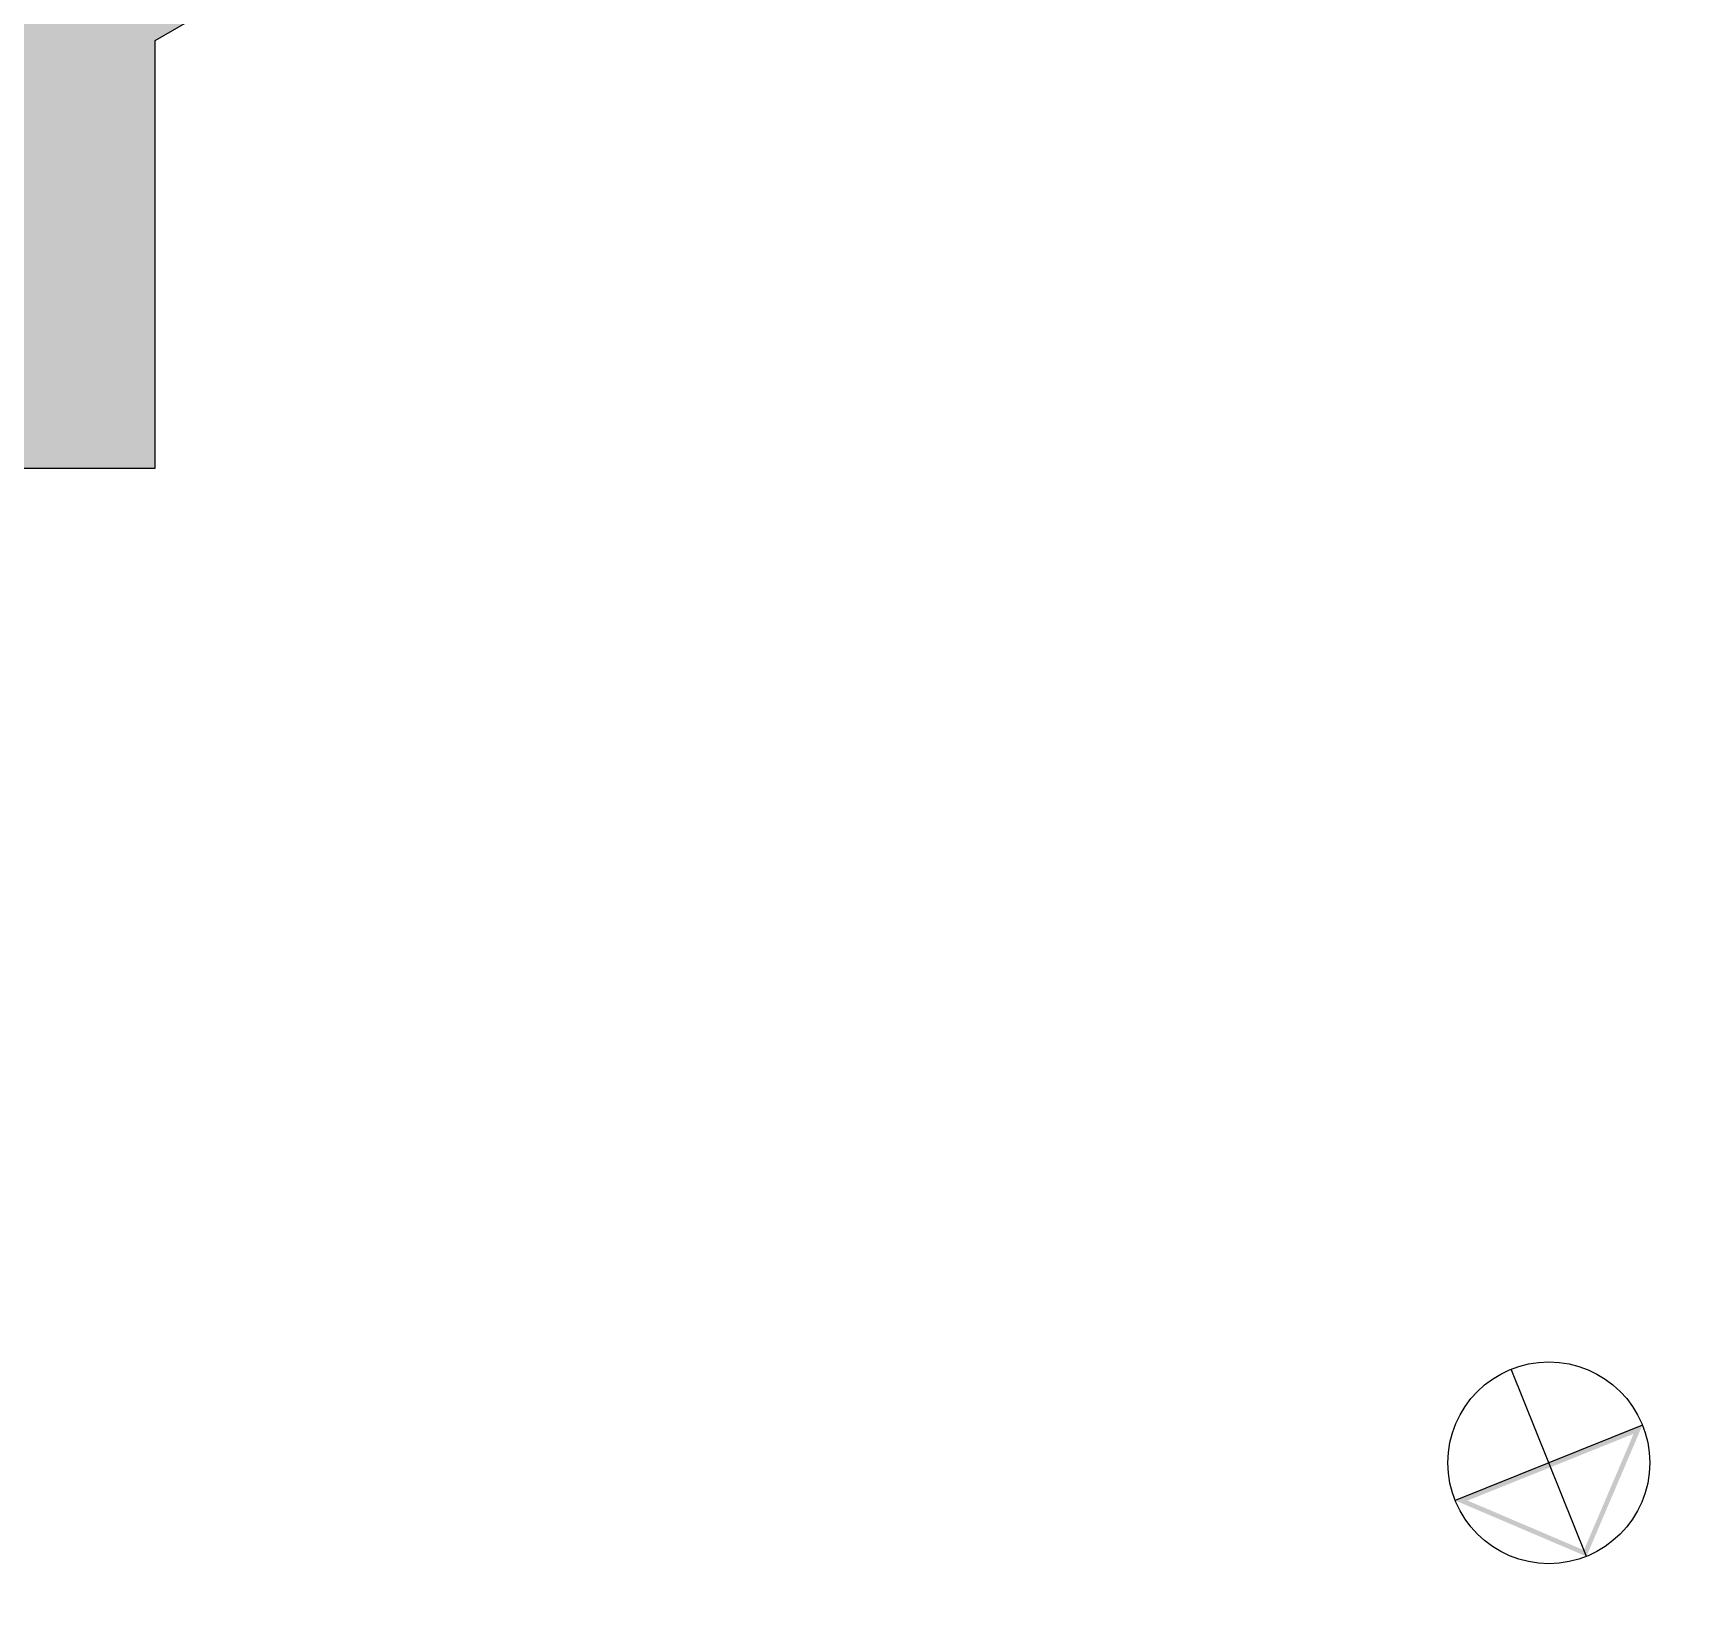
# Model space of a CAD drawing. Header units: metres. Extents: x 1769 to 3632, y 809 to 2652.
# Drawn here: x 2720.28 to 2754.43, y 1817.34 to 1849.71 of the extents above; entities that cross this region are included whole.
import ezdxf

# ---------------------------------------------------------------- set-up
doc = ezdxf.new("R2010")
doc.units = ezdxf.units.M
doc.header["$LTSCALE"] = 10
for name, color, linetype in [('A-FLOR-LEVL', 2, 'Continuous'), ('A-PATT+', 8, 'Continuous'), ('A-SIGN', 3, 'Continuous'), ('G+E_Fach 1', 7, 'Continuous')]:
    doc.layers.add(name, color=color, linetype=linetype)

# ---------------------------------------------------------------- blocks, each defined once
blk = doc.blocks.new('A$Ca70b421f')
at = {"layer": 'A-PATT+', "ltscale": 0.01, "true_color": 0x939598}
h = blk.add_hatch(dxfattribs=at)
h.set_pattern_fill('DOLMIT', color=252, scale=0.018)
edge = h.paths.add_edge_path()
edge.add_line((25.336, 3.261), (25.336, 0.2))
edge.add_line((25.336, 0.2), (21.714, 0.201))
edge.add_arc((21.085, 39.148), 38.953, 269.1827, 270.9248, ccw=False)
edge.add_arc((20.492, -1.918), 2.118, 88.9999, 105.352)
edge.add_arc((20.284, -1.103), 1.277, 106.0408, 133.345)
edge.add_line((19.408, -0.174), (20.181, -0.894))
edge.add_arc((22.738, -4.49), 4.413, 113.9193, 125.4178, ccw=False)
edge.add_arc((23.173, -5.742), 5.735, 93.3642, 112.8262, ccw=False)
edge.add_line((22.837, -0.017), (25.336, 0))
edge.add_line((25.336, 0), (40.875, 0))
edge.add_line((40.875, 0), (40.875, 8.862))
edge.add_line((40.875, 8.862), (64.844, 22.7))
edge.add_line((64.844, 22.7), (63.676, 24.724))
edge.add_line((63.676, 24.724), (62.117, 23.824))
edge.add_line((62.117, 23.824), (61.542, 24.82))
edge.add_line((61.542, 24.82), (63.101, 25.72))
edge.add_line((63.101, 25.72), (57.787, 34.924))
edge.add_line((57.787, 34.924), (54.607, 33.088))
edge.add_line((54.607, 33.088), (54.606, 20.815))
edge.add_line((54.606, 20.815), (49.844, 18.066))
edge.add_line((49.844, 18.066), (50.419, 17.07))
edge.add_line((50.419, 17.07), (50.029, 16.845))
edge.add_line((50.029, 16.845), (49.454, 17.841))
edge.add_line((49.454, 17.841), (45.184, 15.375))
edge.add_line((45.184, 15.375), (16.566, 15.375))
edge.add_line((16.566, 15.375), (16.566, 15.5))
edge.add_line((16.566, 15.5), (7.179, 15.5))
edge.add_line((7.179, 15.5), (7.179, 19.454))
edge.add_line((7.179, 19.454), (0, 19.454))
edge.add_line((0, 19.454), (0.001, 13.375))
edge.add_line((0.001, 13.375), (15.066, 13.375))
edge.add_line((15.066, 13.375), (15.066, 2.417))
edge.add_arc((18.886, 2.473), 3.82, 180.8316, 254.2952)
edge.add_arc((18.514, 0.571), 1.895, 223.0293, 249.5502, ccw=False)
edge.add_arc((18.283, 1.041), 2.108, 148.2186, 236.7821, ccw=False)
edge.add_arc((18.64, 0.629), 2.633, 91.5547, 144.6769, ccw=False)
edge.add_line((18.568, 3.261), (25.336, 3.261))
h.paths.add_polyline_path([(28.836, 4.4), (37.975, 4.4), (37.975, 3.7), (29.536, 3.7), (29.536, 2.665), (28.836, 2.665)], flags=16)
h.paths.add_polyline_path([(23.836, 4.6), (17.986, 4.6), (17.986, 12.575), (20.486, 12.575), (20.486, 7.6), (37.975, 7.6), (37.975, 4.6)], flags=16)
edge = h.paths.add_edge_path(flags=16)
edge.add_arc((21.085, 39.148), 39.153, 269.1822, 270.8601, ccw=False)
edge.add_arc((20.492, -1.918), 1.918, 88.9906, 105.3155)
edge.add_arc((20.284, -1.103), 1.077, 106.1036, 121.8452)
edge.add_line((19.716, -0.188), (20.2, -0.638))
edge.add_arc((22.738, -4.49), 4.613, 113.8955, 123.3845, ccw=False)
edge.add_arc((23.173, -5.742), 5.935, 104.6475, 112.8445, ccw=False)
at = {"layer": 'A-FLOR-LEVL', "ltscale": 0.01}
blk.add_lwpolyline([(25.336, 0), (40.875, 0), (40.875, 8.862), (64.844, 22.7), (63.676, 24.724), (62.117, 23.824), (61.542, 24.82), (63.101, 25.72), (57.787, 34.924), (54.607, 33.088), (54.606, 20.815), (49.844, 18.066), (50.419, 17.07), (50.029, 16.845), (49.454, 17.841), (45.184, 15.375), (16.566, 15.375)], dxfattribs=at)
blk = doc.blocks.new('SBPLN504')
at = {"layer": 'A-SIGN'}
for p, q in [((0, 1.25), (0, -1.25)), ((-1.25, 0), (1.25, 0)), ((-1.25, 0), (1.25, 0))]:
    blk.add_line(p, q, dxfattribs=at)
blk.add_circle((0, 0), 1.25, dxfattribs=at)
for points in [[(-1.108, 0.059), (-1.25, 0), (0, 1.167), (0, 1.25)], [(0, 1.25), (0, 1.167), (1.25, 0), (1.108, 0.059)], [(-1.108, 0.059), (-1.25, 0), (1.108, 0.059), (1.25, 0)]]:
    blk.add_solid(points, dxfattribs=at)

msp = doc.modelspace()

# ---------------------------------------------------------------- block references
at = {"layer": 'A-FLOR-LEVL'}
msp.add_blockref('A$Ca70b421f', (2681.937, 1840.691), dxfattribs=at)
at = {"layer": 'G+E_Fach 1', "xscale": 1.67424533448853, "yscale": 1.67424533448853, "zscale": 1.67424533448853, "rotation": 201.8978759628443}
msp.add_blockref('SBPLN504', (2751.709, 1820.062), dxfattribs=at)

doc.saveas('drawing.dxf')
